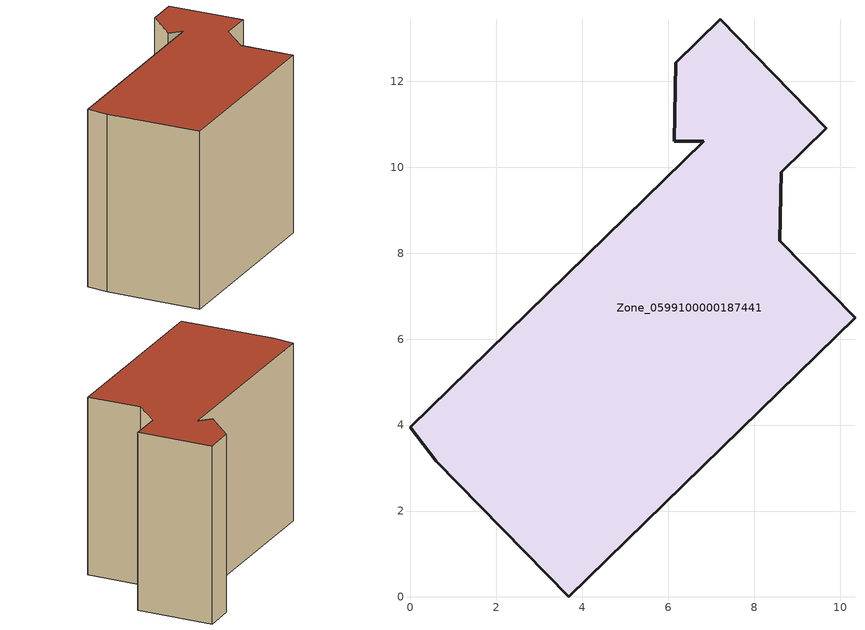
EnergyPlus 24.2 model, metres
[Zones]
Zone_0599100000187441
 floor ground (C_G): 7.21,13.45 9.68,10.91 8.63,9.89 8.6,8.29 10.35,6.5 3.68,0 0.6,3.16 0,3.95 6.83,10.61 6.14,10.61 6.17,12.43 z0
 wall outside (C_F): 8.6,8.29 8.63,9.89 9.68,10.91 7.21,13.45 6.17,12.43 6.14,10.61 6.83,10.61 0,3.95 0.6,3.16 3.68,0 10.35,6.5 8.6,8.29 z0:8.31
 roof outside (C_R): 6.83,10.61 0,3.95 0.6,3.16 3.68,0 10.35,6.5 8.6,8.29 8.63,9.89 9.68,10.91 7.21,13.45 6.17,12.43 6.14,10.61 z8.31
[BUILDING]
Pand.0599100000187441: North Axis=0; Terrain=City; Loads Convergence Tolerance Value=0.04; Temperature Convergence Tolerance Value=0.4; Solar Distribution=FullExterior; Maximum Number of Warmup Days=25; Minimum Number of Warmup Days=1
[Site:Location]
Rotterdam.The.Hague.AP_ZH_NLD Design_Conditions: Latitude=51.96; Longitude=4.45; Time Zone=1; Elevation=-4.5
[SITE:GROUNDTEMPERATURE:BUILDINGSURFACE]
18, 18, 18, 18, 18, 18, 18, 18, 18, 18, 18, 18
[MATERIAL] Thermal Absorptance=0.9; Solar Absorptance=0.7; Visible Absorptance=0.7
Name | Roughness | Thickness | Conductivity | Density | Specific Heat
G.TI.1975-1991 | MediumSmooth | 0.15 | 0.288461 | 540 | 1210
F.TI.1975-1991 | Rough | 0.3 | 0.230769 | 1920 | 840
R.TI.1975-1991 | MediumRough | 0.2 | 0.153846 | 1500 | 1000
[CONSTRUCTION]
C_G: G.TI.1975-1991
C_F: F.TI.1975-1991
C_R: R.TI.1975-1991
[ZONE]
Zone_0599100000187441: Type=1; Multiplier=1; Ceiling Height=Autocalculate; Volume=Autocalculate; Floor Area=autocalculate; Part of Total Floor Area=Yes
[ZONEINFILTRATION:DESIGNFLOWRATE]
Infil_Zone_0599100000187441: Zone or ZoneList or Space or SpaceList=Zone_0599100000187441; Schedule=AlwaysOn; Design Flow Rate Calculation Method=Flow/Area; Flow Rate per Floor Area=0.003; Constant Term Coefficient=1; Temperature Term Coefficient=0; Velocity Term Coefficient=0; Velocity Squared Term Coefficient=0
[HVACTEMPLATE:ZONE:IDEALLOADSAIRSYSTEM]
Zone_0599100000187441: Maximum Heating Supply Air Temperature=50; Minimum Cooling Supply Air Temperature=13; Maximum Heating Supply Air Humidity Ratio=0.0156; Minimum Cooling Supply Air Humidity Ratio=0.0077; Heating Limit=NoLimit; Cooling Limit=NoLimit; Dehumidification Control Type=ConstantSensibleHeatRatio; Cooling Sensible Heat Ratio=0.7; Dehumidification Setpoint=60; Humidification Control Type=None; Humidification Setpoint=30; Outdoor Air Method=None; Outdoor Air Flow Rate per Person=0.00944; Outdoor Air Flow Rate per Zone Floor Area=0; Outdoor Air Flow Rate per Zone=0; Demand Controlled Ventilation Type=None; Outdoor Air Economizer Type=NoEconomizer; Heat Recovery Type=None; Sensible Heat Recovery Effectiveness=0.7; Latent Heat Recovery Effectiveness=0.65
[ZONECONTROL:THERMOSTAT]
ThermostatControl_Zone_0599100000187441: Zone or ZoneList=Zone_0599100000187441; Control Type Schedule=DualSetpointControlType; Control 1=Thermostat_Zone_0599100000187441; Temperature Difference Between Cutout And Setpoint=0
[THERMOSTATSETPOINT:DUALSETPOINT]
Thermostat_Zone_0599100000187441: Heating Setpoint Temperature Schedule=HeatingSetpoint_Zone_0599100000187441; Cooling Setpoint Temperature Schedule=CoolingSetpoint_Zone_0599100000187441
[SCHEDULE:COMPACT]
HeatingSetpoint_Zone_0599100000187441: Through: 12/31, For: AllDays, Until: 24:00, 21
CoolingSetpoint_Zone_0599100000187441: Through: 12/31, For: AllDays, Until: 24:00, 24
DualSetpointControlType: Through: 12/31, For: AllDays, Until: 24:00, 4
AlwaysOn: Through: 12/31, For: AllDays, Until: 24:00, 1
